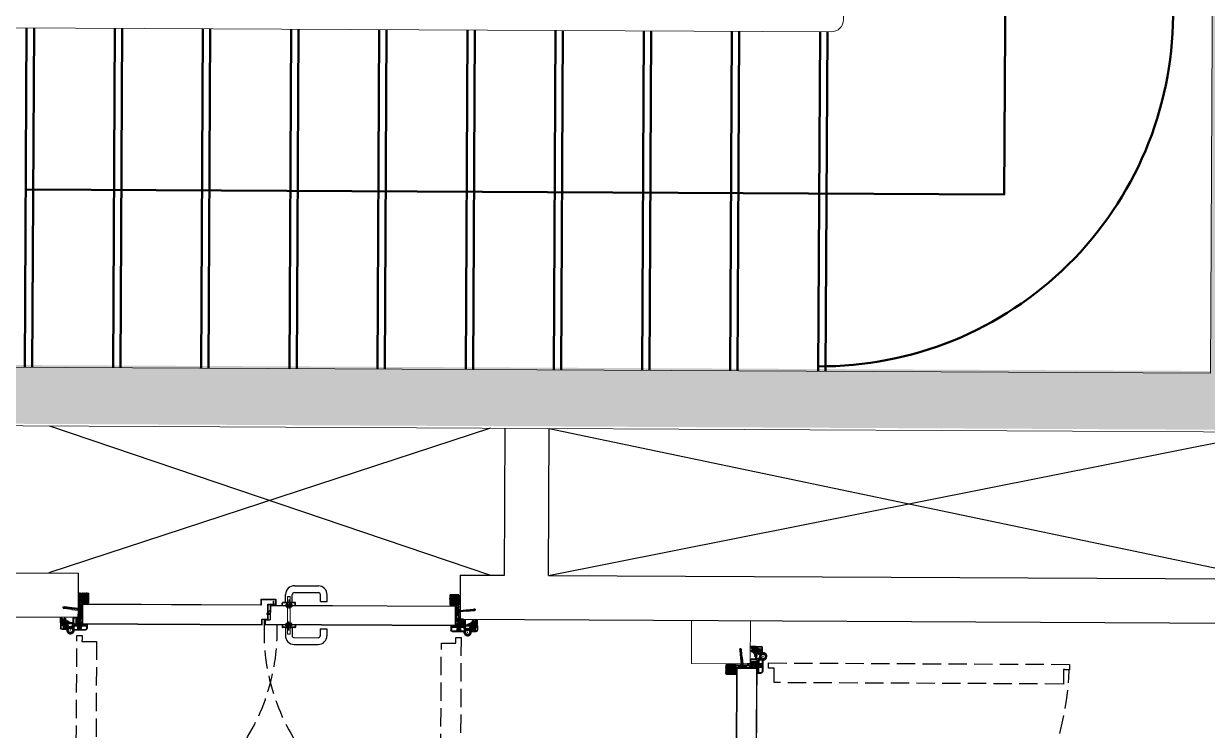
# Model space of a CAD drawing. Header units: centimetres. Extents: x 139057 to 200038, y 34824 to 80516.
# Drawn here: x 177083.8 to 177486.6, y 52606.7 to 52847.2 of the extents above; entities that cross this region are included whole.
import ezdxf

# ---------------------------------------------------------------- set-up
doc = ezdxf.new("R2010")
doc.units = ezdxf.units.CM
doc.header["$LTSCALE"] = 100
for name, pattern in [('CENTRATA', [2, 1.25, -0.25, 0.25, -0.25]), ('HIDDEN2', [0.175, 0.125, -0.05]), ('TRATTEGGIATA', [0.75, 0.5, -0.25]), ('TRATTO-PUNTO', [1, 0.5, -0.25, 0, -0.25])]:
    doc.linetypes.add(name, pattern=pattern)
doc.layers.get('0').update_dxf_attribs({"lineweight": 0})
for name, color, linetype, lineweight in [('410_STRUTTURE_001-AM_0', 7, 'Continuous', 0), ('430_TAVOLATI_001-AM_0', 3, 'Continuous', 0), ('441_SERRAMENTI_001-AM_0', 1, 'Continuous', 0), ('448_SCALE_001-AM_0', 216, 'Continuous', 50), ('5', 7, 'Continuous', 20)]:
    doc.layers.add(name, color=color, linetype=linetype, lineweight=lineweight)
for name, color, linetype in [('_retini_strutture', 7, 'Continuous'), ('A-GRAFICA', 253, 'Continuous'), ('A-MCLS3-15', 50, 'Continuous'), ('A-SI-PORTE-METALLO', 5, 'Continuous'), ('Layer1', 7, 'Continuous'), ('Layer2', 2, 'Continuous'), ('Layer3', 7, 'Continuous'), ('Layer5', 2, 'Continuous')]:
    doc.layers.add(name, color=color, linetype=linetype)
pattern_1 = [(135, (1692.512, -3714.694), (-2.245064, -2.245064), []), (135, (1692.512, -3712.4488), (-2.245064, -2.245064), [3.96875, -0.79375, 0, -0.79375])]

# ---------------------------------------------------------------- blocks, each defined once
blk = doc.blocks.new('CRN190C')
at = {"layer": 'Layer1', "color": 9}
for p, q in [((-28.5, 11), (-28.5, -5.5)), ((-28.5, 11), (-27, 11)), ((-27, 11), (-27, -4.5)), ((-4.6, 0), (-4.6, -4)), ((-4.6, 0), (4.6, 0)), ((-3.1, 0), (-3.1, -4)), ((3.1, 0), (3.1, -4)), ((4.6, 0), (4.6, -4)), ((11.5, 11), (11.5, -4.5)), ((11.5, 11), (13, 11)), ((13, 11), (13, -5.5)), ((-28, -6), (-5.1, -6)), ((-27, -4.5), (-5.1, -4.5)), ((-5.1, -6), (5.1, -6)), ((11.5, -4.5), (5.1, -4.5)), ((5.1, -6), (12.5, -6))]:
    blk.add_line(p, q, dxfattribs=at)
for centre, radius, start, end in [((-28, -5.5), 0.5, 180, 270), ((-5.1, -4), 2, 270, 0), ((-5.1, -4), 0.5, 270, 0), ((5.1, -4), 2, 180, 270), ((5.1, -4), 0.5, 180, 270), ((12.5, -5.5), 0.5, 270, 0)]:
    blk.add_arc(centre, radius, start, end, dxfattribs=at)
at = {"layer": 'Layer2', "color": 9}
for p, q in [((-4, 0), (-3.1, -0.5)), ((4, -0.5), (3.1, 0)), ((-4, -1), (-3.1, -0.5)), ((-3.1, -1.5), (-4, -1)), ((-4, -2), (-3.1, -1.5)), ((-3.1, -2.5), (-4, -2)), ((-4, -3), (-3.1, -2.5)), ((-3.1, -3.5), (-4, -3)), ((-4, -4), (-3.1, -3.5)), ((-3.1, -4.5), (-4, -4)), ((-4, -5), (-3.1, -4.5)), ((-3.5, -5.3), (-4, -5)), ((3.1, -1), (4, -0.5)), ((4, -1.5), (3.1, -1)), ((3.1, -2), (4, -1.5)), ((4, -2.5), (3.1, -2)), ((3.1, -3), (4, -2.5)), ((4, -3.5), (3.1, -3)), ((3.1, -4), (4, -3.5)), ((4, -4.5), (3.1, -4)), ((3.3, -4.9), (4, -4.5)), ((4, -5.5), (3.5, -5.2)), ((3.9, -5.6), (4, -5.5))]:
    blk.add_line(p, q, dxfattribs=at)
blk = doc.blocks.new('A$C79A744C8')
at = {"linetype": 'Continuous', "ltscale": 10}
h = blk.add_hatch(dxfattribs=at)
h.set_pattern_fill('ANSI31', color=256, scale=15, angle=270, style=0)
h.set_pattern_definition([(315, (19364.6457, 1644.1342), (1.32582521, 1.32582521), [])])
h.paths.add_polyline_path([(0, -50), (0, -65), (33.1, -65), (33.1, -50)])
h = blk.add_hatch(dxfattribs=at)
h.set_pattern_fill('ANSI31', color=256, scale=15, angle=180, style=0)
h.set_pattern_definition([(225, (19364.6457, 1644.1342), (1.32582521, -1.32582521), [])])
h.paths.add_polyline_path([(0, -65), (0, -80), (33.1, -80), (33.1, -65)])
at = {"layer": '5', "linetype": 'Continuous', "ltscale": 10}
h = blk.add_hatch(dxfattribs=at)
h.set_pattern_fill('ANSI33', color=256, scale=0.05, angle=450, style=0)
h.set_pattern_definition([(135, (1834.93615, -5348.70282), (-0.224506403, -0.224506403), []), (135, (1834.93615, -5348.4783), (-0.224506403, -0.224506403), [0.15875, -0.079375])])
h.paths.add_polyline_path([(5.9, -26.5), (5.9, -41.5), (7.9, -41.5), (7.9, -26.5)])
h.paths.add_polyline_path([(5.9, -11.5), (5.9, -26.5), (7.9, -26.5), (7.9, -11.5)])
at = {"layer": 'Layer5', "linetype": 'Continuous', "ltscale": 10}
h = blk.add_hatch(dxfattribs=at)
h.set_pattern_fill('ANSI35', color=256, scale=0.5, angle=450, style=0)
h.set_pattern_definition(pattern_1)
edge = h.paths.add_edge_path()
edge.add_line((-17.4, 22.5), (-56.4, 22.5))
edge.add_line((-56.4, 21), (-17.4, 21))
edge.add_line((-57.9, 1), (-57.9, 19.5))
edge.add_line((-59.4, 19.5), (-59.4, 1))
edge.add_arc((-56.4, 19.5), 1.5, 90, 180)
edge.add_arc((-56.4, 19.5), 3, 90, 180)
edge.add_line((-35.4, 22.5), (-35.4, 21))
h = blk.add_hatch(dxfattribs=at)
h.set_pattern_fill('ANSI35', color=256, scale=0.5, angle=450, style=0)
h.set_pattern_definition(pattern_1)
h.paths.add_polyline_path([(4.1, -81), (4.1, -82.5), (32.6, -82.5, 0.414214), (35.6, -79.5), (35.6, -78.1), (34.1, -78.1), (34.1, -79.5, -0.414214), (32.6, -81)])
h.paths.add_polyline_path([(34.1, -51.9), (34.1, -78.1), (35.6, -78.1), (35.6, -51.9)])
h.paths.add_polyline_path([(32.6, -47.5), (7.1, -47.5), (4.5, -47.5, 0.267949), (7.1, -49), (32.6, -49, -0.414214), (34.1, -50.5), (34.1, -51.9), (35.6, -51.9), (35.6, -50.5, 0.414214)])
h.paths.add_polyline_path([(4.1, -31.6), (4.1, -46, 0.131652), (4.5, -47.5), (7.1, -47.5, -0.414214), (5.6, -46), (5.6, -34.3, 0.198912), (4.8, -32.2)])
h.paths.add_polyline_path([(4.7, -3.8, 0.153915), (4.1, -5.5), (4.1, -21.5), (4.8, -20.8, 0.198912), (5.6, -18.7), (5.6, -5.5, -0.153915), (5.9, -4.6), (7.6, -2.2, 0.606815), (5.1, 2.5), (-13.6, 2.5), (-13.6, 1.1, 0.063272), (-12.9, 1), (5.1, 1, -0.606815), (6.4, -1.4)])
h.paths.add_polyline_path([(-16.4, 22.3), (-16.4, 21), (-17.4, 21, -0.414214), (-15.9, 19.5), (-15.9, 4, 0.341979), (-13.6, 1.1), (-13.6, 2.5), (-12.9, 2.5, -0.414214), (-14.4, 4), (-14.4, 19.5, 0.317837)])
h.paths.add_polyline_path([(-24.4, 22.5), (-24.4, 21), (-17.4, 21), (-16.4, 21), (-16.4, 22.3, 0.085164), (-17.4, 22.5)])
h.paths.add_polyline_path([(-29.9, 22.5), (-29.9, 21), (-24.4, 21), (-24.4, 22.5)])
h = blk.add_hatch(dxfattribs=at)
h.set_pattern_fill('ANSI35', color=256, scale=0.5, angle=450, style=0)
h.set_pattern_definition(pattern_1)
h.paths.add_polyline_path([(2.6, -30), (1.5, -31.1), (3.7, -33.2, -0.198912), (4.1, -34.3), (4.1, -31.6)])
h.paths.add_polyline_path([(1.5, -21.9), (2.6, -23), (4.1, -21.5), (4.1, -18.7, -0.198912), (3.7, -19.8)])
at = {"linetype": 'CENTRATA'}
blk.add_line((5.8, -26.5), (-53.6, -32.7), dxfattribs=at)
at = {"linetype": 'Continuous'}
for p, q in [((-50.6, -30.2), (-51.1, -30.8)), ((-51.1, -30.8), (-49, -30.5)), ((-50.8, -34.1), (-51.1, -30.8)), ((-50.8, -34.1), (-48.6, -33.9)), ((-50.2, -34.6), (-50.8, -34.1)), ((-50.6, -30.2), (-49, -30)), ((-50.2, -34.6), (-50.6, -30.2)), ((-50.2, -34.6), (-48.6, -34.4)), ((-48.6, -29.3), (-48.3, -32.2)), ((-48, -35), (-48.3, -32.2)), ((-46.6, -30.3), (-46.3, -33.6)), ((-45.7, -33.1), (-45.9, -30.7)), ((2.4, -24.6), (0.8, -24.8)), ((2.5, -25.2), (0.9, -25.3)), ((2.8, -28.5), (1.2, -28.7)), ((2.9, -29.1), (1.3, -29.2)), ((2.9, -29.1), (2.4, -24.6))]:
    blk.add_line(p, q, dxfattribs=at)
at = {"linetype": 'Continuous', "ltscale": 10}
for p, q in [((2.6, -30), (1.5, -31.1)), ((2.6, -23), (4.8, -20.8)), ((2.6, -30), (2.6, -23)), ((0, -50), (33.1, -50)), ((33.1, -65), (0, -65)), ((33.1, -80), (0, -80)), ((33.1, -50), (33.1, -80))]:
    blk.add_line(p, q, dxfattribs=at)
at = {"linetype": 'Continuous'}
for points in [[(-46.9, -29.8), (-48.6, -29.3), (-49.1, -29.3), (-48.8, -32.2)], [(-46.4, -34.2), (-48, -35), (-48.5, -35.1), (-48.8, -32.2)], [(-21.2, -29.3), (-21.5, -26.7), (-46.9, -29.4), (-46.8, -30.2), (-44.8, -31.4), (-28.7, -29.7)], [(-21.2, -29.3), (-20.9, -31.9), (-46.4, -34.6), (-46.5, -33.8), (-44.7, -32.2), (-28.6, -30.5)], [(2.4, -24.6), (4.3, -21.3), (4.8, -26.6)], [(2.9, -29.1), (5.4, -31.9), (4.8, -26.6)]]:
    blk.add_lwpolyline(points, dxfattribs=at)
blk.add_lwpolyline([(0.8, -24.4), (1.3, -29.6), (-20.9, -31.9), (-21.5, -26.7)], close=True, dxfattribs=at)
blk.add_arc((-27.7, -30), 1.08, 206.9908, 164.8268, dxfattribs=at)
at = {"linetype": 'Continuous', "ltscale": 10}
for radius in [1.5, 3]:
    blk.add_arc((2.6, -18.7), radius, 315, 0, dxfattribs=at)
at = {"layer": 'Layer5', "linetype": 'Continuous', "ltscale": 10}
for p, q in [((-59.4, 19.5), (-59.4, 1)), ((-57.9, 1), (-57.9, 19.5)), ((-17.4, 22.5), (-56.4, 22.5)), ((-56.4, 21), (-17.4, 21)), ((-35.4, 22.5), (-35.4, 21)), ((-24.4, 22.5), (-24.4, 21)), ((-17.4, 22.5), (-16.4, 22.5)), ((-17.4, 21), (-16.4, 21)), ((-16.4, 21), (-16.4, 22.5)), ((-15.9, 19.5), (-15.9, 4)), ((-14.4, 19.5), (-14.4, 4)), ((5.1, 2.5), (-13.6, 2.5)), ((-12.9, 1), (5.1, 1)), ((1.5, -31.1), (3.7, -33.2)), ((2.6, -30), (4.8, -32.2)), ((4.1, -5.5), (4.1, -46)), ((6.4, -1.4), (4.7, -3.8)), ((5.6, -46), (5.6, -5.5)), ((5.9, -4.6), (7.6, -2.2)), ((5.9, -41.5), (5.9, -11.5)), ((5.9, -11.5), (7.9, -11.5)), ((7.9, -41.5), (7.9, -11.5)), ((7.1, -47.5), (4.5, -47.5)), ((32.6, -47.5), (7.1, -47.5)), ((7.1, -49), (32.6, -49)), ((34.1, -50.5), (34.1, -79.5)), ((34.1, -51.9), (35.6, -51.9)), ((34.1, -78.1), (35.6, -78.1)), ((35.6, -79.5), (35.6, -50.5)), ((32.6, -81), (4.1, -81)), ((4.1, -81), (4.1, -82.5)), ((4.1, -82.5), (32.6, -82.5))]:
    blk.add_line(p, q, dxfattribs=at)
blk.add_lwpolyline([(-10, 0), (0, 0), (0, -10)], dxfattribs=at)
for centre, radius, start, end in [((-56.4, 19.5), 3, 90, 180), ((-56.4, 19.5), 1.5, 90, 180), ((-17.4, 19.5), 3, 0, 90), ((-17.4, 19.5), 1.5, 0, 90), ((-12.9, 4), 3, 180, 270), ((-12.9, 4), 1.5, 180, 270), ((5.1, -0.5), 3, 325, 90), ((5.1, -0.5), 1.5, 325, 90), ((2.6, -34.3), 1.5, 0, 45), ((7.1, -5.5), 3, 145, 180), ((2.6, -34.3), 3, 0, 45), ((7.1, -5.5), 1.5, 145, 180), ((7.1, -46), 3, 180, 270), ((7.1, -46), 1.5, 180, 270), ((32.6, -50.5), 3, 0, 90), ((32.6, -50.5), 1.5, 0, 90), ((32.6, -79.5), 3, 270, 0), ((32.6, -79.5), 1.5, 270, 0)]:
    blk.add_arc(centre, radius, start, end, dxfattribs=at)
at = {"linetype": 'Continuous', "ltscale": 10, "rotation": 180.0000002134434}
blk.add_blockref('CRN190C', (-44.7, 14.4), dxfattribs=at)
blk = doc.blocks.new('COPRITESTA2C')
for p, q in [((0, 0), (44, 0)), ((0, 0), (0, -10)), ((44, 0), (44, -15)), ((-1, -10), (-1, -20)), ((-1, -10), (0, -10)), ((-1, -20), (39, -20))]:
    blk.add_line(p, q)
at = {"linetype": 'TRATTEGGIATA', "ltscale": 10}
for p, q in [((42.5, 0), (42.5, -15)), ((-1, -18.5), (39, -18.5))]:
    blk.add_line(p, q, dxfattribs=at)
blk.add_arc((39, -15), 5, 270, 0)
blk.add_arc((39, -15), 3.5, 270, 0, dxfattribs=at)
blk = doc.blocks.new('VTR0210A')
at = {"layer": 'Layer1', "color": 9}
for p, q in [((-33, 2.8), (-33, -1.8)), ((-32.9, -2.2), (-32.5, 4)), ((-32.9, 3.2), (-32.5, 4)), ((-32.5, 4), (-32, 3)), ((-32, -4), (-31.5, 4)), ((-32, 3), (-31.5, 4)), ((-31.5, 4), (-31, 3)), ((-31, -4), (-30.5, 4)), ((-31, 3), (-30.5, 4)), ((-30.5, 4), (-30, 3)), ((-30, -4), (-29.5, 4)), ((-30, 3), (-29.5, 4)), ((-29.5, 4), (-29, 3)), ((-29, -4), (-28.5, 4)), ((-29, 3), (-28.5, 4)), ((-28.5, 4), (-28, 3)), ((-28, -4), (-27.5, 4)), ((-28, 3), (-27.5, 4)), ((-27.5, 4), (-27, 3)), ((-27, -4), (-26.5, 4)), ((-27, 3), (-26.5, 4)), ((-26.5, 4), (-26, 3)), ((-26, -4), (-25.5, 4)), ((-26, 3), (-25.5, 4)), ((-25.5, 4), (-25, 3)), ((-25, -4), (-24.5, 4)), ((-25, 3), (-24.5, 4)), ((-24.5, 4), (-24, 3)), ((-24, -4), (-23.5, 4)), ((-24, 3), (-23.5, 4)), ((-23.5, 4), (-23, 3)), ((-23, -4), (-22.5, 4)), ((-23, 3), (-22.5, 4)), ((-22.5, 4), (-22, 3)), ((-22, -4), (-21.5, 4)), ((-22, 3), (-21.5, 4)), ((-21.5, 4), (-21, 3)), ((-21, -4), (-20.5, 4)), ((-21, 3), (-20.5, 4)), ((-20.5, 4), (-20, 3)), ((-20, -4), (-19.5, 4)), ((-20, 3), (-19.5, 4)), ((-19.5, 4), (-19, 3)), ((-19, -4), (-18.5, 4)), ((-19, 3), (-18.5, 4)), ((-18.5, 4), (-18, 3)), ((-18, -4), (-17.5, 4)), ((-18, 3), (-17.5, 4)), ((-17.5, 4), (-17, 3)), ((-17, -4), (-16.5, 4)), ((-17, 3), (-16.5, 4)), ((-16.5, 4), (-16, 3)), ((-16, -4), (-15.5, 4)), ((-16, 3), (-15.5, 4)), ((-15.5, 4), (-15, 3)), ((-15, -4), (-14.5, 4)), ((-15, 3), (-14.5, 4)), ((-14.5, 4), (-14, 3)), ((-14, -4), (-13.5, 4)), ((-14, 3), (-13.5, 4)), ((-13.5, 4), (-13, 3)), ((-13, -4), (-12.5, 4)), ((-13, 3), (-12.5, 4)), ((-12.5, 4), (-12, 3)), ((-12, -4), (-11.5, 4)), ((-12, 3), (-11.5, 4)), ((-11.5, 4), (-11, 3)), ((-11, -4), (-10.5, 4)), ((-11, 3), (-10.5, 4)), ((-10.5, 4), (-10, 3)), ((-10, 3), (-9.7, 3.6)), ((-8, 4), (-9, 4)), ((-8, 6.5), (-0.8, 6.5)), ((-8, 6.5), (-8, -6.5)), ((-5, 3.2), (-6, 0)), ((-6, 0), (-5, -3.2)), ((-5, 3.2), (-5, -3.2)), ((0, 3.2), (-5, 3.2)), ((0, 5.7), (0, -5.7)), ((-32.9, -2.2), (-32, -4)), ((-32, -4), (-31.5, -3)), ((-31.5, -3), (-31, -4)), ((-31, -4), (-30.5, -3)), ((-30.5, -3), (-30, -4)), ((-30, -4), (-29.5, -3)), ((-29.5, -3), (-29, -4)), ((-29, -4), (-28.5, -3)), ((-28.5, -3), (-28, -4)), ((-28, -4), (-27.5, -3)), ((-27.5, -3), (-27, -4)), ((-27, -4), (-26.5, -3)), ((-26.5, -3), (-26, -4)), ((-26, -4), (-25.5, -3)), ((-25.5, -3), (-25, -4)), ((-25, -4), (-24.5, -3)), ((-24.5, -3), (-24, -4)), ((-24, -4), (-23.5, -3)), ((-23.5, -3), (-23, -4)), ((-23, -4), (-22.5, -3)), ((-22.5, -3), (-22, -4)), ((-22, -4), (-21.5, -3)), ((-21.5, -3), (-21, -4)), ((-21, -4), (-20.5, -3)), ((-20.5, -3), (-20, -4)), ((-20, -4), (-19.5, -3)), ((-19.5, -3), (-19, -4)), ((-19, -4), (-18.5, -3)), ((-18.5, -3), (-18, -4)), ((-18, -4), (-17.5, -3)), ((-17.5, -3), (-17, -4)), ((-17, -4), (-16.5, -3)), ((-16.5, -3), (-16, -4)), ((-16, -4), (-15.5, -3)), ((-15.5, -3), (-15, -4)), ((-15, -4), (-14.5, -3)), ((-14.5, -3), (-14, -4)), ((-14, -4), (-13.5, -3)), ((-13.5, -3), (-13, -4)), ((-13, -4), (-12.5, -3)), ((-12.5, -3), (-12, -4)), ((-12, -4), (-11.5, -3)), ((-11.5, -3), (-11, -4)), ((-11, -4), (-10.5, -3)), ((-10.5, -3), (-10.2, -3.6)), ((-8, -4), (-9.5, -4)), ((-8, -6.5), (-0.8, -6.5)), ((0, -3.2), (-5, -3.2))]:
    blk.add_line(p, q, dxfattribs=at)
for centre, start, end in [((-32.2, 2.8), 153.4349, 180), ((-9, 3.2), 90, 153.4349), ((-0.8, 5.7), 0, 90), ((-32.2, -1.8), 180, 206.5651), ((-9.5, -3.2), 206.5651, 270), ((-0.8, -5.7), 270, 0)]:
    blk.add_arc(centre, 0.8, start, end, dxfattribs=at)
at = {"layer": 'Layer3', "color": 9, "linetype": 'TRATTEGGIATA', "ltscale": 3}
for p, q in [((1.1, 0), (-37.2, 0)), ((-32.5, -3), (-32, 3)), ((-31.5, -3), (-31, 3)), ((-30.5, -3), (-30, 3)), ((-29.5, -3), (-29, 3)), ((-28.5, -3), (-28, 3)), ((-27.5, -3), (-27, 3)), ((-26.5, -3), (-26, 3)), ((-25.5, -3), (-25, 3)), ((-24.5, -3), (-24, 3)), ((-23.5, -3), (-23, 3)), ((-22.5, -3), (-22, 3)), ((-21.5, -3), (-21, 3)), ((-20.5, -3), (-20, 3)), ((-19.5, -3), (-19, 3)), ((-18.5, -3), (-18, 3)), ((-17.5, -3), (-17, 3)), ((-16.5, -3), (-16, 3)), ((-15.5, -3), (-15, 3)), ((-14.5, -3), (-14, 3)), ((-13.5, -3), (-13, 3)), ((-12.5, -3), (-12, 3)), ((-11.5, -3), (-11, 3)), ((-10.5, -3), (-10, 3))]:
    blk.add_line(p, q, dxfattribs=at)
blk = doc.blocks.new('COPRITESTA1C')
for p, q in [((0, 0), (0, -10)), ((0, 0), (21, 0)), ((21, 0), (21, -15)), ((-1, -10), (-1, -20)), ((-1, -10), (0, -10)), ((-1, -20), (16, -20))]:
    blk.add_line(p, q)
at = {"linetype": 'TRATTEGGIATA', "ltscale": 10}
for p, q in [((19.5, 0), (19.5, -15)), ((-1, -18.5), (16, -18.5))]:
    blk.add_line(p, q, dxfattribs=at)
blk.add_arc((16, -15), 3.5, 270, 0, dxfattribs=at)
blk.add_arc((16, -15), 5, 270, 0)
blk = doc.blocks.new('rf')
at = {"layer": 'Layer1', "color": 9, "linetype": 'Continuous'}
for p, q in [((-5, -126), (-5, 0)), ((0, 0), (-5, 0)), ((0, -125), (0, 0)), ((7.6, -130), (-1, -130)), ((6.6, -125), (0, -125)), ((11.6, -117), (6.6, -117)), ((6.6, -125), (6.6, -117)), ((29.7, -130), (7.6, -130)), ((11.6, -126), (11.6, -117)), ((24.4, -125), (11.6, -125)), ((24.4, -126), (24.4, -117)), ((29.4, -117), (24.4, -117)), ((31, -130), (28.4, -130)), ((29.4, -125), (29.4, -117)), ((30, -125), (29.4, -125)), ((30, -125), (30, -103)), ((35, -103), (30, -103)), ((35, -126), (35, -103))]:
    blk.add_line(p, q, dxfattribs=at)
for centre, start, end in [((-1, -126), 180, 270), ((7.6, -126), 270, 0), ((28.4, -126), 180, 270), ((31, -126), 270, 0)]:
    blk.add_arc(centre, 4, start, end, dxfattribs=at)
at = {"layer": 'Layer2', "color": 9, "linetype": 'Continuous'}
for p, q in [((11.6, -117), (10, -118)), ((10, -118), (11.6, -119)), ((11.6, -119), (10, -120)), ((10, -120), (11.6, -121)), ((11.6, -121), (10, -122)), ((10, -122), (11.6, -123)), ((11.6, -123), (10, -124)), ((10, -124), (11.6, -125)), ((11.6, -125), (10, -126)), ((10, -126), (11.5, -126.9)), ((11.4, -127.1), (10, -128)), ((10, -128), (10.7, -128.5)), ((25.2, -117), (24.4, -117.5)), ((24.4, -117.5), (26, -118.5)), ((26, -118.5), (24.4, -119.5)), ((24.4, -119.5), (26, -120.5)), ((26, -120.5), (24.4, -121.5)), ((24.4, -121.5), (26, -122.5)), ((26, -122.5), (24.4, -123.5)), ((24.4, -123.5), (26, -124.5)), ((26, -124.5), (24.4, -125.5)), ((24.4, -125.5), (26, -126.5)), ((26, -126.5), (24.6, -127.4)), ((24.8, -127.8), (26, -128.5)), ((26, -128.5), (25.5, -128.8))]:
    blk.add_line(p, q, dxfattribs=at)
blk = doc.blocks.new('CILINDRO')
at = {"layer": '5', "linetype": 'Continuous'}
for p, q in [((-128, 4.5), (-0.5, 4.5)), ((-127.5, 4.5), (-128, 3.5)), ((-128, 4.5), (-128, -4.5)), ((-128, 3.5), (-128, -3.5)), ((-0.5, 4.5), (0, 3.5)), ((0, 3.5), (0, -3.5)), ((-127.5, -4.5), (-128, -3.5)), ((-128, -4.5), (-0.5, -4.5)), ((-0.5, -4.5), (0, -3.5))]:
    blk.add_line(p, q, dxfattribs=at)
for centre, start, end in [((-120, 0), 143.1301, 216.8699), ((-8, 0), 323.1301, 36.8699)]:
    blk.add_arc(centre, 7.5, start, end, dxfattribs=at)
blk = doc.blocks.new('CLD0080A')
at = {"linetype": 'Continuous'}
blk.add_blockref('CILINDRO', (64.25, -4.5), dxfattribs=at)
blk = doc.blocks.new('porta 130 metallo')
for p, q in [((-834.5, 1047.9, 0), (-843.7, 1059.9, 0)), ((-831.1, 1048.7, 0), (-842.3, 1063.4, 0)), ((-831.3, 1048.6, 0), (-841.3, 1061.7, 0)), ((-828.7, 1050.5, 0), (-839.9, 1065.2, 0)), ((-836.4, 1044.2, 0), (-834.5, 1047.9, 0)), ((-834.5, 1040.9, 0), (-831, 1047.6, 0)), ((-833.7, 1042.9, 0), (-831.2, 1047.7, 0)), ((-833.7, 1042.9, 0), (-831.2, 1047.7, 0)), ((-823.4, 1079.7, 0), (-824.4, 1080.9, 0)), ((-831.8, 1039.5, 0), (-828.4, 1046.3, 0)), ((-826.4, 1024.9, 0), (-818.3, 1026.6, 0)), ((-826.1, 1028, 0), (-817.5, 1029.8, 0)), ((-825.6, 1031.4, 0), (-818.2, 1032.9, 0)), ((-825, 1028.4, 0), (-817.6, 1030, 0)), ((-824.5, 1028.4, 0), (-817.5, 1029.8, 0)), ((-818.3, 1026.6, 0), (-794.2, 994.9, 0)), ((-816.7, 1029.5, 0), (-791.8, 996.8, 0)), ((-816.6, 1029.6, 0), (-790.5, 995.3, 0)), ((-814.2, 1031.4, 0), (-788.1, 997.1, 0)), ((-791.8, 996.8, 0), (-794.2, 994.9, 0)), ((-358.6, 538.8, 0), (-392.8, 512.7, 0)), ((-37.3, 5.9), (-39.7, 4.1)), ((-15.6, -27.5), (-39.7, 4.1)), ((-38.3, 7.6), (-35.9, 9.4)), ((-12.2, -26.7), (-38.3, 7.6)), ((-12.4, -26.8), (-37.3, 5.9)), ((-9.8, -24.9), (-35.9, 9.4)), ((-19.4, -35), (-15.6, -27.5)), ((-16.2, -35.4), (-12.3, -27.7)), ((-15.6, -34.5), (-12.1, -27.8)), ((-15.5, -34), (-12.3, -27.7)), ((-12.9, -35.9), (-9.4, -29.1)), ((-6.7, -44), (0.7, -42.5)), ((-6.1, -46.9), (1.3, -45.4)), ((-4, -46.7), (1.4, -45.6)), ((-4, -46.7), (1.4, -45.6)), ((-3.4, -49.7), (0.6, -48.8)), ((0.6, -48.8), (9.8, -60.9)), ((2.2, -45.9), (12.2, -59)), ((2.3, -45.8), (13.5, -60.5)), ((4.7, -44), (15.9, -58.7))]:
    blk.add_line(p, q)
at = {"linetype": 'Continuous', "ltscale": 10}
for p, q in [((-784.6, 1020.6, 0), (-745, 1050.7, 0)), ((-784.4, 1021.7, 0), (-744.9, 1051.8, 0)), ((-375.6, 565.4, 0), (-745, 1050.7, 0)), ((-375.5, 566.5, 0), (-744.9, 1051.8, 0)), ((-795.9, 1038.1, 0), (-810.3, 1027.1, 0)), ((-810.3, 1027.1, 0), (-425.9, 522.2, 0)), ((-796, 1037, 0), (-809.2, 1027, 0)), ((-809.2, 1027, 0), (-425.8, 523.3, 0)), ((-794.8, 1035.3, 0), (-807.3, 1025.7, 0)), ((-794.8, 1035.3, 0), (-807.3, 1025.7, 0)), ((-806.9, 1025.1, 0), (-807.3, 1025.7, 0)), ((-794.9, 1034.2, 0), (-806.9, 1025.1, 0)), ((-794.9, 1034.2, 0), (-806.9, 1025.1, 0)), ((-796, 1037, 0), (-787.2, 1025.4, 0)), ((-795.9, 1038.1, 0), (-786.6, 1025.9, 0)), ((-784.6, 1020.6, 0), (-794.9, 1034.2, 0)), ((-784.4, 1021.7, 0), (-794.8, 1035.3, 0)), ((-786.6, 1025.9, 0), (-787.2, 1025.4, 0)), ((-359.4, 578.7, 0), (-376.1, 566, 0)), ((-359.6, 577.6, 0), (-375.6, 565.4, 0)), ((-359.6, 577.6, 0), (-330, 538.7, 0)), ((-359.4, 578.7, 0), (-328.9, 538.5, 0)), ((-425.9, 522.2, 0), (-411.2, 533.4, 0)), ((-425.8, 523.3, 0), (-411.1, 534.5, 0)), ((-407.4, 527.8, 0), (-421.8, 516.8, 0)), ((-407.6, 526.6, 0), (-420.7, 516.6, 0)), ((-406.3, 524.9, 0), (-418.9, 515.4, 0)), ((-406.4, 523.8, 0), (-418.4, 514.7, 0)), ((-411.2, 533.4, 0), (-399, 517.4, 0)), ((-411.1, 534.5, 0), (-398.8, 518.4, 0)), ((-398.8, 515.1, 0), (-407.6, 526.6, 0)), ((-398.2, 515.6, 0), (-407.4, 527.8, 0)), ((-406.4, 523.8, 0), (-396.1, 510.2, 0)), ((-406.3, 524.9, 0), (-395.9, 511.3, 0)), ((-399, 517.4, 0), (-385.8, 527.4, 0)), ((-398.8, 518.4, 0), (-386.2, 528, 0)), ((-356.5, 540.3, 0), (-396.1, 510.2, 0)), ((-356.4, 541.4, 0), (-395.9, 511.3, 0)), ((-380.9, 532.1, 0), (-358.5, 549.1, 0)), ((-379.8, 531.9, 0), (-358.7, 548, 0)), ((-358.7, 548, 0), (-347.3, 533.1, 0)), ((-358.5, 549.1, 0), (-347.1, 534.2, 0)), ((-356.5, 540.3, 0), (-228.4, 372.1, 0)), ((-356.4, 541.4, 0), (-227.9, 372.7, 0)), ((-344.2, 535.4, 0), (-348.4, 532.2, 0)), ((-348.4, 532.2, 0), (-344.3, 526.8, 0)), ((-347.3, 533.1, 0), (-338.2, 540, 0)), ((-343.7, 534.8, 0), (-347.3, 532, 0)), ((-347.3, 532, 0), (-344.2, 527.9, 0)), ((-347.1, 534.2, 0), (-338.6, 540.6, 0)), ((-328.9, 538.5, 0), (-344.3, 526.8, 0)), ((-330, 538.7, 0), (-344.2, 527.9, 0)), ((-344.2, 535.4, 0), (-343.7, 534.8, 0)), ((-338.6, 540.6, 0), (-338.2, 540, 0)), ((-283.6, 335.3, 0), (-421.8, 516.8, 0)), ((-302.8, 361.8, 0), (-420.7, 516.6, 0)), ((-418.9, 515.4, 0), (-418.4, 514.7, 0)), ((-398.2, 515.6, 0), (-398.8, 515.1, 0)), ((-316.2, 488.6, 0), (-321.6, 495.8, 0)), ((-258.6, 411.8, 0), (27.2, 36.7)), ((-257.7, 411.8, 0), (28.3, 36.5)), ((-12.9, -20), (-303.6, 361.6, 0)), ((-12.8, -18.8), (-302.8, 361.8, 0)), ((-78.6, 68.8), (-79.1, 69.4)), ((27.2, 36.7), (-12.4, 6.6)), ((-12.4, 6.6), (-2, -7)), ((28.3, 36.5), (-11.3, 6.4)), ((-11.3, 6.4), (-0.9, -7.2)), ((-7.8, 3.2), (-8.4, 2.7)), ((0.4, -8.8), (-8.4, 2.7)), ((1.5, -9), (-7.8, 3.2)), ((-2, -7), (-14, -16.1)), ((-14, -16.1), (-13.5, -16.8)), ((-0.9, -7.2), (-13.5, -16.8)), ((1.5, -9), (-12.9, -20)), ((0.4, -8.8), (-12.8, -18.8))]:
    blk.add_line(p, q, dxfattribs=at)
at = {"linetype": 'Continuous'}
for p, q in [((-839.6, 1027.2, 0), (-837.6, 1028.7, 0)), ((-837.8, 1026.9, 0), (-839.3, 1028.9, 0)), ((-386.1, 532.9, 0), (-388.5, 531.1, 0)), ((-381.9, 522.3, 0), (-388.5, 531.1, 0)), ((-367.7, 533.1, 0), (-386.8, 518.5, 0)), ((-379.5, 524.1, 0), (-386.1, 532.9, 0)), ((-371.4, 530.9, 0), (-385.8, 532.5, 0)), ((-371.1, 530.5, 0), (-371.4, 530.9, 0)), ((-367.7, 533.1, 0), (-367.6, 532.9, 0)), ((-367.7, 533.1, 0), (-367.7, 533.1, 0)), ((-386.8, 518.5, 0), (-386.7, 518.4, 0)), ((-331.1, 508.6, 0), (-325.5, 512.9, 0)), ((-330.4, 507.7, 0), (-331.1, 508.6, 0)), ((-330.4, 507.7, 0), (-324.8, 511.9, 0)), ((-327.4, 493.9, 0), (-317.1, 480.3, 0)), ((-325.6, 496.5, 0), (-327.2, 495.3, 0)), ((-325.5, 498.5, 0), (-326.3, 497.9, 0)), ((-326.3, 497.9, 0), (-312.9, 480.4, 0)), ((-324.9, 500.1, 0), (-325.7, 499.5, 0)), ((-325.7, 499.5, 0), (-311.2, 480.4, 0)), ((-325.6, 496.5, 0), (-314.1, 481.4, 0)), ((-325.5, 498.5, 0), (-312.1, 481, 0)), ((-324.9, 500.1, 0), (-310.4, 481, 0)), ((-314.7, 502.9, 0), (-324.7, 495.3, 0)), ((-323.9, 501, 0), (-324.7, 500.3, 0)), ((-324.7, 500.3, 0), (-310.1, 481.3, 0)), ((-323.9, 501, 0), (-309.3, 481.9, 0)), ((-298.8, 479.2, 0), (-323.7, 511.8, 0)), ((-297.9, 479.9, 0), (-322.7, 512.5, 0)), ((-303.5, 488.1, 0), (-316.3, 504.9, 0)), ((-316.3, 504.2, 0), (-304.2, 488.3, 0)), ((-316.1, 506.3, 0), (-295.8, 521.7, 0)), ((-305.1, 490.1, 0), (-315, 482.6, 0)), ((-302.1, 488, 0), (-281.9, 503.4, 0)), ((-272, 502.1, 0), (-222.7, 437.2, 0)), ((-253.7, 516, 0), (-204.4, 451.2, 0)), ((-386.5, 452.6, 0), (-406.8, 437.2, 0)), ((-365.9, 428.1, 0), (-390.7, 460.7, 0)), ((-384.8, 467.8, 0), (-390.4, 463.5, 0)), ((-364.9, 428.8, 0), (-389.8, 461.4, 0)), ((-384.1, 466.8, 0), (-389.6, 462.6, 0)), ((-372.4, 435.7, 0), (-385.1, 452.5, 0)), ((-384.1, 466.8, 0), (-384.8, 467.8, 0)), ((-384.4, 452.3, 0), (-372.3, 436.4, 0)), ((-383.6, 450.5, 0), (-373.6, 458, 0)), ((-379.3, 458.7, 0), (-378.5, 459.3, 0)), ((-379.3, 458.7, 0), (-364.8, 439.6, 0)), ((-378.5, 459.3, 0), (-364, 440.3, 0)), ((-378.2, 459.6, 0), (-377.4, 460.2, 0)), ((-378.2, 459.6, 0), (-363.7, 440.5, 0)), ((-377.4, 460.2, 0), (-362.9, 441.1, 0)), ((-376.5, 459.6, 0), (-375.7, 460.2, 0)), ((-376.5, 459.6, 0), (-363.1, 442.1, 0)), ((-375.7, 460.2, 0), (-362.3, 442.7, 0)), ((-374.5, 459.2, 0), (-372.9, 460.4, 0)), ((-374.5, 459.2, 0), (-363, 444.1, 0)), ((-373.9, 437.7, 0), (-363.9, 445.3, 0)), ((-371.5, 460.3, 0), (-361.2, 446.7, 0)), ((-363, 444.1, 0), (-361.4, 445.3, 0)), ((-314.1, 481.4, 0), (-315.7, 480.2, 0)), ((-312.1, 481, 0), (-312.9, 480.4, 0)), ((-310.4, 481, 0), (-311.2, 480.4, 0)), ((-309.3, 481.9, 0), (-310.1, 481.3, 0)), ((-304.6, 473.8, 0), (-299, 478, 0)), ((-303.8, 472.8, 0), (-304.6, 473.8, 0)), ((-303.8, 472.8, 0), (-298.3, 477.1, 0)), ((-394.2, 409.1, 0), (-344.8, 344.2, 0)), ((-372.5, 434.3, 0), (-392.8, 418.9, 0)), ((-364.8, 439.6, 0), (-364, 440.3, 0)), ((-358.3, 432.9, 0), (-363.8, 428.7, 0)), ((-363.7, 440.5, 0), (-362.9, 441.1, 0)), ((-363.1, 442.1, 0), (-362.3, 442.7, 0)), ((-357.5, 432, 0), (-363.1, 427.7, 0)), ((-357.5, 432, 0), (-358.3, 432.9, 0)), ((-242.3, 413.5, 0), (-224, 427.4, 0)), ((-242.3, 413.5, 0), (-228.4, 395.2, 0)), ((-228.4, 395.2, 0), (-210.1, 409.1, 0)), ((-412.5, 395.2, 0), (-363.1, 330.3, 0)), ((-316.7, 356.8, 0), (-335, 342.9, 0)), ((-302.7, 338.5, 0), (-321, 324.6, 0)), ((-316.7, 356.8, 0), (-302.7, 338.5, 0)), ((-20.6, -48.2), (-18.7, -46.7)), ((-20.4, -46.5), (-18.9, -48.5))]:
    blk.add_line(p, q, dxfattribs=at)
at = {"linetype": 'TRATTO-PUNTO'}
for p, q in [((-302.4, 502.2, 0), (-326.7, 483.7, 0)), ((-386.2, 438.4, 0), (-362, 456.9, 0))]:
    blk.add_line(p, q, dxfattribs=at)
at = {"linetype": 'HIDDEN2', "ltscale": 5, "elevation": 0}
blk.add_lwpolyline([(-1342.1, 617), (-839.4, 999.6), (-828.4, 985.2), (-840.6, 976), (-841.1, 976.6), (-844.8, 973.8), (-814.7, 934.2), (-1297.8, 566.5), (-1285.6, 550.5), (-1325.8, 519.9), (-1337.5, 535.4), (-1332.1, 539.5), (-1331.2, 538.3), (-1316.3, 549.7), (-1346.9, 590), (-1330.9, 602.2), (-1342.1, 617)], close=True, dxfattribs=at)
at = {"linetype": 'HIDDEN2', "ltscale": 5}
blk.add_lwpolyline([(-47.2, -40.7), (-583.3, -449.1), (-594.2, -434.7), (-582.1, -425.5), (-581.6, -426.1), (-577.8, -423.2), (-607.9, -383.7), (-103.6, 0.5), (-73.5, -39.1), (-69.8, -36.2), (-70.3, -35.6), (-58.1, -26.3), (-47.2, -40.7)], close=True, dxfattribs=at)
for centre, radius in [((-838.6, 1027.9, 0), 9), ((-838.6, 1027.9, 0), 7.5), ((-838.6, 1027.9, 0), 7.25), ((-19.7, -47.5), 9), ((-19.7, -47.5), 7.5), ((-19.7, -47.5), 7.25)]:
    blk.add_circle(centre, radius)
for centre, radius, start, end in [((-831.9, 1048.1, 0), 0.8, 333.0898, 37.2915), ((-831.9, 1048.1, 0), 1, 333.0898, 37.2915), ((-831.9, 1048.1, 0), 4, 333.0898, 37.2915), ((-838.6, 1027.9, 0), 12.5, 103.894, 55.4116), ((-838.6, 1027.9, 0), 9.5, 103.894, 55.4116), ((-843.5, 1047.8, 0), 8, 283.894, 333.0898), ((-843.5, 1047.8, 0), 11, 283.894, 333.0898), ((-830.9, 1039.1, 0), 4, 153.0898, 235.4116), ((-830.9, 1039.1, 0), 1, 153.0898, 235.4116), ((-825.8, 1032.4, 0), 1, 199.1715, 281.4933), ((-825.8, 1032.4, 0), 4, 266.2861, 281.4933), ((-19.7, -47.5), 12.5, 19.1677, 330.6852), ((-19.7, -47.5), 9.5, 19.1677, 330.6852), ((-12, -36.3), 4, 153.086, 168.2931), ((-12, -36.3), 1, 153.086, 235.4077), ((-1.8, -57.5), 11, 101.4894, 150.6852), ((-6.9, -43), 4, 199.1677, 281.4894), ((-1.8, -57.5), 8, 101.4894, 150.6852), ((-6.9, -43), 1, 199.1677, 281.4894), ((1.5, -46.4), 4, 37.2877, 101.4894), ((1.5, -46.4), 1, 37.2877, 101.4894), ((1.5, -46.4), 0.8, 37.2877, 101.4894)]:
    blk.add_arc(centre, radius, start, end)
at = {"linetype": 'Continuous'}
for centre, radius, start, end in [((-277.6, 497.8, 0), 30, 37.2877, 127.2877), ((-326.6, 494.5, 0), 1, 127.2877, 217.2877), ((-324.3, 511.3, 0), 2, 37.2877, 127.2877), ((-324.3, 511.3, 0), 0.8, 37.2877, 127.2877), ((-315.5, 505.5, 0), 1, 127.2877, 217.2877), ((-302.7, 488.8, 0), 1, 217.2877, 307.2877), ((-277.6, 497.8, 0), 7, 37.2877, 127.2877), ((-389.2, 461.9, 0), 2, 127.2877, 217.2877), ((-389.2, 461.9, 0), 0.8, 127.2877, 217.2877), ((-385.9, 451.8, 0), 1, 37.2877, 127.2877), ((-372.3, 459.6, 0), 1, 37.2877, 127.2877), ((-362, 446.1, 0), 1, 307.2877, 37.2877), ((-316.3, 481, 0), 1, 217.2877, 307.2877), ((-299.5, 478.7, 0), 0.8, 307.2877, 37.2877), ((-299.5, 478.7, 0), 2, 307.2877, 37.2877), ((-228.2, 433, 0), 30, 307.2877, 37.2877), ((-388.6, 413.3, 0), 30, 127.2877, 217.2877), ((-388.6, 413.3, 0), 7, 127.2877, 217.2877), ((-373.2, 435.1, 0), 1, 307.2877, 37.2877), ((-364.3, 429.3, 0), 2, 217.2877, 307.2877), ((-364.3, 429.3, 0), 0.8, 217.2877, 307.2877), ((-228.2, 433, 0), 7, 307.2877, 37.2877), ((-339.2, 348.5, 0), 30, 217.2877, 307.2877), ((-339.2, 348.5, 0), 7, 217.2877, 307.2877)]:
    blk.add_arc(centre, radius, start, end, dxfattribs=at)
at = {"linetype": 'HIDDEN2', "ltscale": 5}
for centre, radius, start, end in [((-838.6, 1027.9, 0), 703.9, 226.1987, 309.0714), ((-19.7, -47.5), 692.9, 125.4791, 213.9809)]:
    blk.add_arc(centre, radius, start, end, dxfattribs=at)
at = {"xscale": -1, "rotation": 127.2915391876755}
blk.add_blockref('A$C79A744C8', (-787.6, 1034.3, 0), dxfattribs=at)
at = {"linetype": 'Continuous', "ltscale": 10, "xscale": -1, "rotation": 307.2915391876755}
for name, p in [('COPRITESTA1C', (-828.7, 1051.4, 0)), ('CRN190C', (-826.1, 1061.1, 0))]:
    blk.add_blockref(name, p, dxfattribs=at)
at = {"linetype": 'Continuous', "ltscale": 10, "extrusion": (0, 0, -1), "xscale": -1, "zscale": -1}
for name, p, rotation in [('VTR0210A', (845.6, 1046.2, 0), 142.708460852813), ('COPRITESTA2C', (813.8, 1030.9, 0), 52.70846081232451), ('VTR0210A', (816.2, 1006.9, 0), 142.708460852813)]:
    blk.add_blockref(name, p, dxfattribs=dict(at, rotation=rotation))
at = {"linetype": 'Continuous'}
for p, xscale, yscale, zscale, rotation in [((-744.9, 1049.8, 0), -0.5000000032839965, 0.4999999983311298, 0.4999999999945395, 307.2915387592295), ((26.4, 37), 0.5000000001166774, 0.5000000001166774, 0.5000000001166774, 307.2876896762742)]:
    blk.add_blockref('rf', p, dxfattribs=dict(at, xscale=xscale, yscale=yscale, zscale=zscale, rotation=rotation))
at = {"linetype": 'Continuous', "ltscale": 10, "extrusion": (0, 0, -1)}
for name, p, zscale, rotation in [('CLD0080A', (347.7, 473.4, 0), -0.9999999999269181, 322.7123104530335), ('COPRITESTA2C', (10.2, -24.4), -0.9999999999890788, 52.71231092197398), ('VTR0210A', (34, -20.3), -0.9999999999890788, 322.7123104530335), ('VTR0210A', (3.9, -59.1), -0.9999999999890788, 322.7123104530335)]:
    blk.add_blockref(name, p, dxfattribs=dict(at, zscale=zscale, rotation=rotation))
at = {"linetype": 'Continuous', "ltscale": 10}
for name, p, rotation in [('A$C79A744C8', (0, 0), 127.287689078026), ('CRN190C', (15.6, -44.3), 307.2876890780261), ('COPRITESTA1C', (5.6, -44.2), 307.2876890780261)]:
    blk.add_blockref(name, p, dxfattribs=dict(at, rotation=rotation))
blk = doc.blocks.new('porta 200 metallo')
at = {"linetype": 'Continuous', "ltscale": 10}
for p, q in [((-1988.5, -280.5), (-1168.3, -155.4, 0)), ((-1987.6, -281.2), (-1168.6, -156.2, 0)), ((-1146.2, -219.8, 0), (-1958.6, -343.8)), ((-1145.8, -218.9, 0), (-1958, -342.9)), ((-1985.8, -298.4), (-1988.5, -280.5)), ((-1985.1, -297.5), (-1987.6, -281.2)), ((-1984.6, -281.5), (-1985.4, -281.6)), ((-1983, -297.2), (-1985.4, -281.6)), ((-1982.4, -296.3), (-1984.6, -281.5)), ((-1879.1, -265.4), (-1878.3, -265.3)), ((-1985.8, -298.4), (-1970.6, -296.1)), ((-1985.1, -297.5), (-1970.8, -295.3)), ((-1966.1, -294.6), (-1983, -297.2)), ((-1965.5, -293.7), (-1982.4, -296.3)), ((-1970.6, -296.1), (-1970.8, -295.3)), ((-1958.6, -343.8), (-1966.1, -294.6)), ((-1958, -342.9), (-1965.5, -293.7))]:
    blk.add_line(p, q, dxfattribs=at)
for p, q in [((-2018.5, -281.6), (-2036.8, -284.4)), ((-2020.3, -278.6), (-2035.3, -280.9)), ((-2018.5, -281.4), (-2034.8, -283.9)), ((-2019.1, -274.7), (-2020.3, -278.6)), ((-2016.3, -275.6), (-2017.9, -280.8)), ((-2016.3, -275.6), (-2017.9, -280.8)), ((-2015.4, -273.6), (-2017.7, -280.9)), ((-2012.6, -274.5), (-2014.8, -281.8)), ((-2002.5, -273), (-1998.2, -279.2)), ((-2000.5, -270.2), (-1995.5, -277.4)), ((-2000, -271.3), (-1995.7, -277.5)), ((-1999.6, -271.5), (-1995.5, -277.4)), ((-1998.6, -267.7), (-1993.9, -274.6)), ((-1994.8, -277.7), (-1954.1, -271.6)), ((-1994.7, -277.9), (-1952.1, -271.4)), ((-1994.3, -280.9), (-1951.7, -274.4)), ((-1993.9, -274.6), (-1954.6, -268.6)), ((-1954.1, -271.6), (-1954.6, -268.6)), ((-1952.1, -271.4), (-1951.7, -274.4)), ((-2018, -284.5), (-2036.3, -287.3))]:
    blk.add_line(p, q)
at = {"linetype": 'Continuous'}
for p, q in [((-2008.2, -261.3), (-2010.6, -261.7)), ((-2009.6, -260.2), (-2009.2, -262.7))]:
    blk.add_line(p, q, dxfattribs=at)
at = {"linetype": 'HIDDEN2', "ltscale": 5}
blk.add_lwpolyline([(-1990.3, -240.6), (-2144.8, 772), (-2126.9, 774.7), (-2124.6, 759.6), (-2125.4, 759.4), (-2124.7, 754.8), (-2075.6, 762.2), (-1927.1, -210.7), (-1976.2, -218.2), (-1975.5, -222.8), (-1974.7, -222.7), (-1972.4, -237.8), (-1990.3, -240.6)], close=True, dxfattribs=at)
for radius in [9, 7.5, 7.25]:
    blk.add_circle((-2009.4, -261.5), radius)
blk.add_arc((-2009.4, -261.5), 1042.8, 7.4662, 96.4713, dxfattribs=at)
for centre, radius, start, end in [((-2009.4, -261.5), 12.5, 260.5471, 212.0646), ((-2026.8, -272.4), 8, 342.8689, 32.0646), ((-2009.4, -261.5), 9.5, 260.5471, 212.0646), ((-2018.6, -280.6), 0.8, 278.6671, 342.8689), ((-2018.6, -280.6), 1, 278.6671, 342.8689), ((-2018.6, -280.6), 4, 278.6671, 342.8689), ((-2026.8, -272.4), 11, 342.8689, 32.0646), ((-2011.6, -274.8), 4, 80.5471, 162.8689), ((-2011.6, -274.8), 1, 80.5471, 162.8689), ((-2003.3, -273.5), 1, 34.4654, 116.7872), ((-2003.3, -273.5), 4, 34.4654, 49.6725)]:
    blk.add_arc(centre, radius, start, end)
at = {"linetype": 'Continuous', "ltscale": 10}
for name, p, rotation in [('COPRITESTA1C', (-2018.6, -285.2), 188.6671425456913), ('A$C79A744C8', (-1977.2, -301.5), 8.667142545691338), ('CRN190C', (-2023.5, -293.9), 188.6671425456913)]:
    blk.add_blockref(name, p, dxfattribs=dict(at, rotation=rotation))
at = {"linetype": 'Continuous', "ltscale": 10, "extrusion": (0, 0, -1), "zscale": -0.9999999999890781}
for name, p, rotation in [('VTR0210A', (2027.2, -269.7), 81.33285657812009), ('COPRITESTA2C', (1993.7, -280.8), 171.3328574543087), ('VTR0210A', (1978.7, -261.9), 81.33285657812009)]:
    blk.add_blockref(name, p, dxfattribs=dict(at, rotation=rotation))
at = {"linetype": 'Continuous', "xscale": 0.4999999998492233, "yscale": 0.4999999998492233, "zscale": 0.4999999998492233, "rotation": 188.6671434218799}
blk.add_blockref('rf', (-1957.3, -342.3), dxfattribs=at)

msp = doc.modelspace()

# ---------------------------------------------------------------- hatches: boundary and pattern name
at = {"layer": '_retini_strutture'}
msp.add_hatch(color=256, dxfattribs=at).paths.add_polyline_path([(177487.71, 52729), (176822.72, 52732.31), (176822.62, 52712.31), (176842.62, 52712.21), (176842.37, 52662.21), (176882.37, 52662.01), (176882.62, 52712.01), (177507.61, 52708.91), (177507.37, 52658.91), (177547.37, 52658.71), (177539.42, 53071.75), (176519.43, 53076.82), (176519.07, 53003.82), (176549.07, 53003.67), (176549.33, 53056.67), (177489.32, 53052)])

# ---------------------------------------------------------------- linework, layer by layer
at = {"layer": '410_STRUTTURE_001-AM_0', "elevation": 0}
msp.add_lwpolyline([(176822.71, 52731.6), (176822.61, 52711.6), (176842.61, 52711.5), (176842.35, 52661.5), (176882.35, 52661.3), (176882.6, 52711.3), (177507.6, 52708.16), (177507.35, 52658.17), (177547.35, 52657.97), (177539.42, 53071.01), (176519.43, 53076.12), (176519.06, 53003.12), (176549.06, 53002.97), (176549.33, 53055.97), (177489.32, 53051.26), (177487.7, 52728.26)], close=True, dxfattribs=at)
at = {"layer": '430_TAVOLATI_001-AM_0'}
for p, q in [((177311, 52629.39, 0), (177311.07, 52644.15, 0)), ((177331, 52629.29, 0), (177331.07, 52644.05, 0)), ((177331, 52629.29, 0), (177311, 52629.39, 0))]:
    msp.add_line(p, q, dxfattribs=at)
at = {"layer": '441_SERRAMENTI_001-AM_0', "elevation": 0}
msp.add_lwpolyline([(176961.44, 52938.4), (177359.04, 52936.41, -0.414214), (177363.22, 52932.19), (177362.8, 52848.59, -0.414214), (177358.58, 52844.41), (176960.98, 52846.41, -0.414214), (176956.8, 52850.63), (176957.22, 52934.23, -0.414214)], format="xyb", close=True, dxfattribs=at)
at = {"layer": '448_SCALE_001-AM_0', "linetype": 'Continuous'}
for p, q in [((177084.78, 52845.79, 0), (177084.2, 52730.29, 0)), ((177084.78, 52845.78, 0), (177084.2, 52730.29, 0)), ((177087.28, 52845.77, 0), (177086.7, 52730.27, 0)), ((177087.28, 52845.77, 0), (177086.7, 52730.27, 0)), ((177114.78, 52845.64, 0), (177114.2, 52730.14, 0)), ((177114.78, 52845.63, 0), (177114.2, 52730.14, 0)), ((177117.28, 52845.62, 0), (177116.7, 52730.12, 0)), ((177117.28, 52845.62, 0), (177116.7, 52730.12, 0)), ((177144.78, 52845.49, 0), (177144.2, 52729.99, 0)), ((177144.78, 52845.48, 0), (177144.2, 52729.99, 0)), ((177147.28, 52845.47, 0), (177146.7, 52729.97, 0)), ((177147.28, 52845.47, 0), (177146.7, 52729.97, 0)), ((177174.78, 52845.34, 0), (177174.2, 52729.84, 0)), ((177174.78, 52845.33, 0), (177174.2, 52729.84, 0)), ((177177.28, 52845.32, 0), (177176.7, 52729.82, 0)), ((177177.28, 52845.32, 0), (177176.7, 52729.82, 0)), ((177204.78, 52845.19, 0), (177204.2, 52729.68, 0)), ((177204.78, 52845.18, 0), (177204.2, 52729.68, 0)), ((177207.28, 52845.17, 0), (177206.7, 52729.67, 0)), ((177207.28, 52845.17, 0), (177206.7, 52729.67, 0)), ((177234.78, 52845.04, 0), (177234.2, 52729.53, 0)), ((177234.78, 52845.03, 0), (177234.2, 52729.53, 0)), ((177237.28, 52845.02, 0), (177236.7, 52729.52, 0)), ((177237.28, 52845.02, 0), (177236.7, 52729.52, 0)), ((177264.78, 52844.88, 0), (177264.2, 52729.38, 0)), ((177264.78, 52844.88, 0), (177264.2, 52729.38, 0)), ((177267.28, 52844.87, 0), (177266.7, 52729.37, 0)), ((177267.28, 52844.87, 0), (177266.7, 52729.37, 0)), ((177294.78, 52844.73, 0), (177294.2, 52729.23, 0)), ((177294.78, 52844.73, 0), (177294.2, 52729.23, 0)), ((177297.28, 52844.72, 0), (177296.7, 52729.22, 0)), ((177297.28, 52844.72, 0), (177296.7, 52729.22, 0)), ((177324.78, 52844.58, 0), (177324.2, 52729.08, 0)), ((177324.78, 52844.58, 0), (177324.2, 52729.08, 0)), ((177327.28, 52844.57, 0), (177326.7, 52729.07, 0)), ((177327.28, 52844.57, 0), (177326.7, 52729.07, 0)), ((177354.78, 52844.43, 0), (177354.2, 52728.93, 0)), ((177354.78, 52844.43, 0), (177354.2, 52728.93, 0)), ((177357.28, 52844.42, 0), (177356.7, 52728.92, 0)), ((177357.28, 52844.42, 0), (177356.7, 52728.92, 0))]:
    msp.add_line(p, q, dxfattribs=at)
at = {"layer": '448_SCALE_001-AM_0', "linetype": 'Continuous', "elevation": 0}
msp.add_lwpolyline([(177356.17, 53050.56, -0.414218), (177475.43, 52929.83), (177474.94, 52849.83, -0.414218), (177354.21, 52730.57)], format="xyb", dxfattribs=at)
msp.add_lwpolyline([(177084.51, 52790.79), (177417.5, 52789.12), (177418.19, 52902.09)], dxfattribs=at)
msp.add_lwpolyline([(177084.51, 52790.79), (177417.5, 52789.12), (177418.19, 52902.09)], dxfattribs=at)
at = {"layer": 'A-GRAFICA'}
for p, q in [((177242.61, 52709.51, 0), (177092.37, 52660.26, 0)), ((177242.36, 52659.51, 0), (177092.62, 52710.26, 0)), ((177262.36, 52659.41, 0), (177507.61, 52708.17, 0)), ((177262.61, 52709.39, 0), (177507.35, 52658.17, 0))]:
    msp.add_line(p, q, dxfattribs=at)
at = {"layer": 'A-MCLS3-15', "ltscale": 5}
for p, q in [((177247.35, 52659.47, 0), (177247.61, 52709.47, 0)), ((177262.35, 52659.39, 0), (177262.61, 52709.39, 0)), ((177032.36, 52660.54, 0), (177102.36, 52660.19, 0)), ((177102.36, 52660.19, 0), (177102.28, 52645.19, 0)), ((177232.36, 52659.54, 0), (177232.28, 52644.54, 0)), ((177232.36, 52659.54, 0), (177247.35, 52659.47, 0)), ((177262.35, 52659.39, 0), (177522.35, 52658.09, 0)), ((177032.29, 52645.54, 0), (177102.28, 52645.19, 0)), ((177232.28, 52644.54, 0), (177522.27, 52643.09, 0))]:
    msp.add_line(p, q, dxfattribs=at)

# ---------------------------------------------------------------- block references
at = {"layer": 'A-SI-PORTE-METALLO', "xscale": 0.1, "yscale": 0.1, "zscale": 0.1}
for name, p, rotation in [('porta 130 metallo', (177232.28, 52644.54, 0), 52.42360075020706), ('porta 200 metallo', (177330, 52429.29, 0), 261.0439888739938)]:
    msp.add_blockref(name, p, dxfattribs=dict(at, rotation=rotation))

doc.saveas('drawing.dxf')
